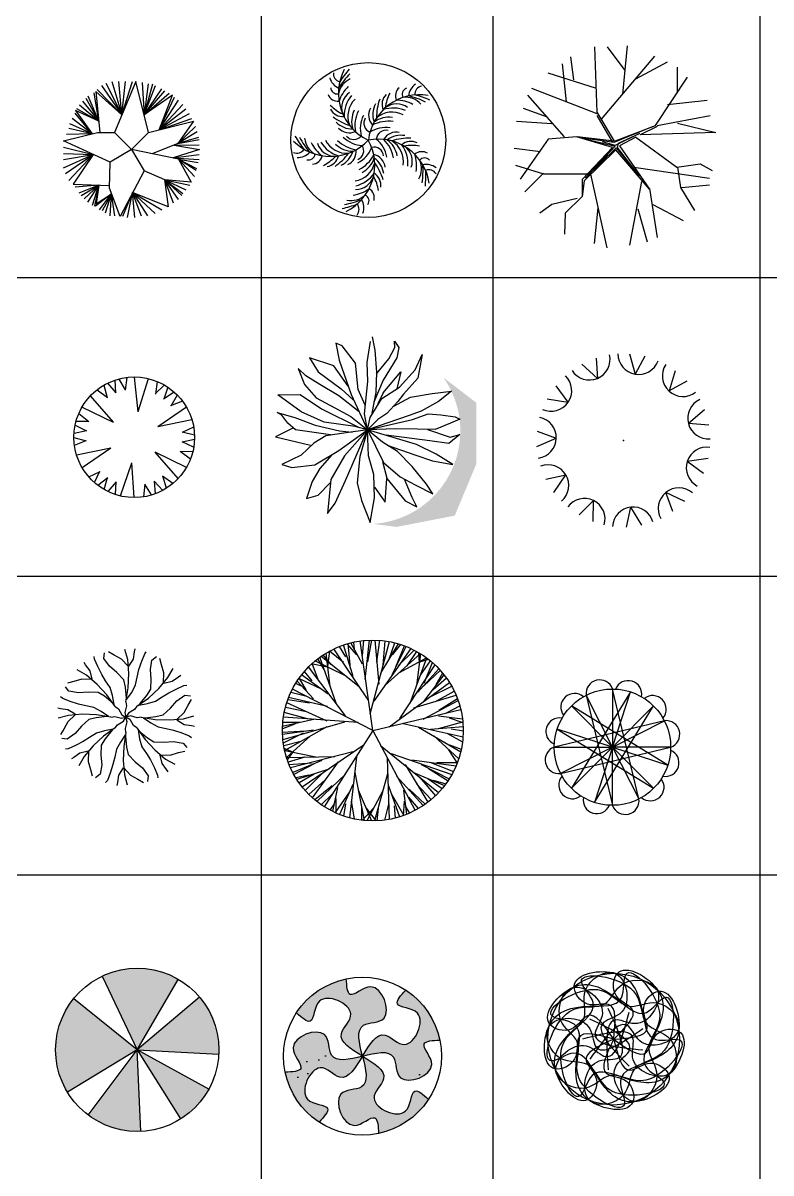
# Model space of a CAD drawing. Header units: inches. Extents: x 7658 to 73799, y 48 to 40262.
# Drawn here: x 57877 to 64834, y 20051 to 30749 of the extents above; entities that cross this region are included whole.
import ezdxf

# ---------------------------------------------------------------- set-up
doc = ezdxf.new("R2010")
doc.units = ezdxf.units.IN
doc.layers.add('www.cad-blocks.net', color=7, linetype='Continuous')
doc.styles.get("Standard").update_dxf_attribs({"font": 'arial.ttf'})

# ---------------------------------------------------------------- blocks, each defined once
blk = doc.blocks.new('A$C516926BB')
for p, q in [((48.704, 38.519), (48.704, 0)), ((50.859, 38.519), (50.859, 0)), ((53.342, 38.519), (53.342, 0)), ((0, 27.688), (62.412, 27.688)), ((0, 24.908), (62.412, 24.908)), ((0, 22.129), (62.412, 22.129))]:
    blk.add_line(p, q)
blk = doc.blocks.new('A$C70EC6560')
for p, q in [((0.313, 1.19), (0.543, 0.955)), ((0.354, 1.226), (0.543, 0.955)), ((0.393, 1.249), (0.543, 0.955)), ((0.448, 1.265), (0.543, 0.955)), ((0.672, 1.264), (0.474, 0.791)), ((0.543, 0.955), (0.516, 1.265)), ((0.543, 0.955), (0.642, 1.265)), ((0.543, 0.955), (0.577, 1.265)), ((0.791, 0.791), (0.672, 1.264)), ((0.732, 1.255), (0.749, 0.955)), ((0.788, 1.244), (0.749, 0.955)), ((0.829, 1.239), (0.749, 0.955)), ((0.749, 0.955), (0.856, 1.226)), ((0.749, 0.955), (0.914, 1.197)), ((0.177, 1.083), (0.327, 0.896)), ((0.208, 1.109), (0.327, 0.896)), ((0.327, 0.896), (0.23, 1.127)), ((0.327, 0.896), (0.284, 1.158)), ((0.302, 1.172), (0.337, 0.791)), ((0.543, 0.955), (0.302, 1.172)), ((0.749, 0.955), (0.943, 1.177)), ((0.749, 0.955), (0.984, 1.156)), ((1.014, 1.137), (0.749, 0.955)), ((0.89, 0.815), (1.014, 1.137)), ((0.89, 0.815), (1.033, 1.119)), ((0.89, 0.815), (1.069, 1.091)), ((0.266, 0.778), (0.107, 0.969)), ((0.113, 0.994), (0.266, 0.778)), ((0.327, 0.896), (0.113, 0.994)), ((0.121, 1.013), (0.327, 0.896)), ((0.148, 1.049), (0.327, 0.896)), ((1.11, 1.052), (0.89, 0.815)), ((1.139, 1.008), (0.89, 0.815)), ((1.168, 0.964), (0.89, 0.815)), ((0.266, 0.778), (0.058, 0.87)), ((0.266, 0.778), (0.082, 0.919)), ((0.791, 0.791), (1.208, 0.895)), ((0.89, 0.815), (1.193, 0.919)), ((1.208, 0.895), (1.064, 0.688)), ((0, 0.712), (0.316, 0.791)), ((0.266, 0.778), (0.027, 0.771)), ((0.266, 0.778), (0.048, 0.826)), ((0.316, 0.791), (0.474, 0.791)), ((0.474, 0.791), (0.632, 0.632)), ((0.632, 0.632), (0.791, 0.791)), ((1.229, 0.847), (1.064, 0.688)), ((1.244, 0.797), (1.064, 0.688)), ((0.435, 0.514), (0, 0.712)), ((0, 0.655), (0.275, 0.587)), ((1.064, 0.688), (0.826, 0.592)), ((1.029, 0.671), (1.265, 0.631)), ((1.261, 0.673), (1.035, 0.67)), ((1.256, 0.745), (1.064, 0.688)), ((1.064, 0.688), (1.261, 0.725)), ((0, 0.595), (0.275, 0.587)), ((0, 0.46), (0.275, 0.587)), ((0, 0.538), (0.275, 0.587)), ((0.019, 0.408), (0.275, 0.587)), ((0.051, 0.345), (0.275, 0.587)), ((0.275, 0.587), (0.09, 0.308)), ((0.632, 0.632), (0.435, 0.514)), ((0.632, 0.632), (0.751, 0.435)), ((1.069, 0.543), (0.633, 0.631)), ((1.265, 0.631), (1.02, 0.553)), ((1.02, 0.553), (1.263, 0.587)), ((1.02, 0.553), (1.263, 0.54)), ((1.217, 0.382), (1.069, 0.543)), ((1.234, 0.436), (1.069, 0.543)), ((1.069, 0.543), (1.236, 0.455)), ((1.069, 0.543), (1.253, 0.512)), ((1.069, 0.543), (1.186, 0.327)), ((0.427, 0.273), (0.435, 0.514)), ((0.751, 0.435), (0.527, 0.009)), ((0.943, 0.351), (0.751, 0.435)), ((0.939, 0.352), (0.974, 0.1)), ((0.943, 0.351), (1.139, 0.257)), ((0.943, 0.351), (1.176, 0.301)), ((1.186, 0.327), (0.943, 0.351)), ((1.069, 0.166), (0.943, 0.351)), ((1.023, 0.132), (0.943, 0.351)), ((1.101, 0.205), (0.943, 0.351)), ((0.943, 0.351), (1.11, 0.223)), ((0.09, 0.308), (0.427, 0.296)), ((0.33, 0.299), (0.109, 0.283)), ((0.33, 0.299), (0.143, 0.226)), ((0.165, 0.203), (0.33, 0.299)), ((0.192, 0.174), (0.33, 0.299)), ((0.225, 0.143), (0.33, 0.299)), ((0.269, 0.114), (0.33, 0.299)), ((0.33, 0.299), (0.288, 0.106)), ((0.447, 0.219), (0.298, 0.104)), ((0.33, 0.299), (0.305, 0.127)), ((0.305, 0.127), (0.447, 0.219)), ((0.335, 0.07), (0.447, 0.219)), ((0.447, 0.219), (0.361, 0.06)), ((0.39, 0.042), (0.447, 0.219)), ((0.527, 0.009), (0.427, 0.273)), ((0.434, 0.016), (0.447, 0.219)), ((0.478, 0.016), (0.447, 0.219)), ((0.643, 0.231), (0.548, 0.01)), ((0.596, 0), (0.643, 0.231)), ((0.643, 0.231), (0.781, 0.016)), ((0.725, 0.013), (0.643, 0.231)), ((0.643, 0.231), (0.853, 0.036)), ((0.662, 0), (0.643, 0.231)), ((0.643, 0.231), (0.916, 0.07)), ((0.974, 0.1), (0.643, 0.231))]:
    blk.add_line(p, q)
blk = doc.blocks.new('A$C70F4046E')
blk.add_circle((0.72, 0.72), 0.72)
for centre, radius, start, end in [((0.509, 1.344), 0.155, 196.8999, 245.3259), ((0.475, 1.339), 0.0803, 175.3143, 255.0125), ((0.922, 1.155), 0.48, 152.4777, 245.0637), ((0.633, 1.111), 0.195, 114.3764, 168.3924), ((1.048, 0.838), 0.705, 135.1423, 148.8322), ((1.301, 0.711), 1.01, 138.633, 146.9954), ((0.429, 1.208), 0.059, 182.142, 282.5525), ((0.754, 0.984), 0.321, 133.4748, 162.3949), ((1.072, 1.13), 0.1, 130.2286, 203.0987), ((1.094, 1.147), 0.059, 110.142, 210.5525), ((1.248, 1.113), 0.155, 124.8999, 173.3259), ((1.233, 1.144), 0.0803, 103.3143, 183.0125), ((0.439, 1.181), 0.1, 202.2286, 275.0987), ((0.644, 1.021), 0.172, 125.3899, 199.1039), ((0.788, 0.942), 0.294, 139.526, 180.6474), ((0.752, 0.941), 0.222, 134.4391, 202.5677), ((1.197, 0.662), 0.48, 80.4777, 173.0637), ((1.32, 0.924), 0.524, 160.4773, 179.8071), ((0.98, 1.053), 0.132, 136.3434, 202.3593), ((1.256, 0.978), 0.38, 152.2066, 173.4516), ((0.982, 0.769), 0.321, 61.4748, 90.3949), ((1.065, 0.923), 0.195, 42.3764, 96.3924), ((0.934, 0.444), 0.705, 63.1423, 76.8322), ((0.891, 0.165), 1.01, 66.633, 74.9954), ((0.639, 1.309), 0.38, 224.2066, 245.4516), ((0.484, 1.07), 0.132, 208.3434, 274.3593), ((0.798, 0.894), 0.233, 153.6988, 198.0565), ((0.909, 0.853), 0.314, 153.6428, 189.7256), ((0.858, 0.95), 0.135, 150.2753, 222.4013), ((0.985, 0.957), 0.223, 153.2156, 197.9835), ((0.94, 0.758), 0.222, 62.4391, 130.5677), ((0.952, 0.724), 0.294, 67.526, 108.6474), ((0.983, 0.884), 0.172, 53.3899, 127.1039), ((0.711, 1.353), 0.524, 232.4773, 251.8071), ((0.577, 1.045), 0.223, 225.2156, 269.9835), ((0.918, 0.827), 0.273, 153.4512, 194.8514), ((0.769, 0.877), 0.0902, 149.2562, 247.3052), ((0.905, 0.581), 0.314, 81.6428, 117.7256), ((0.91, 0.699), 0.233, 81.6988, 126.0565), ((0.907, 1.27), 1.01, 210.633, 218.9954), ((0.544, 0.922), 0.135, 222.2753, 294.4013), ((0.586, 0.815), 0.0902, 221.2562, 319.3052), ((0.883, 0.564), 0.273, 81.4512, 122.8514), ((0.884, 0.721), 0.0902, 77.2562, 175.3052), ((0.981, 0.659), 0.135, 78.2753, 150.4013), ((1.027, 0.541), 0.223, 81.2156, 125.9835), ((0.368, 1.047), 0.48, 224.4777, 317.0637), ((0.708, 1.068), 0.705, 207.1423, 220.8322), ((0.321, 0.758), 0.195, 186.3764, 240.3924), ((0.479, 0.834), 0.321, 205.4748, 234.3949), ((0.41, 0.741), 0.172, 197.3899, 271.1039), ((0.53, 0.853), 0.294, 211.526, 252.6474), ((0.52, 0.819), 0.222, 206.4391, 274.5677), ((0.578, 0.848), 0.233, 225.6988, 270.0565), ((0.652, 0.941), 0.314, 225.6428, 261.7256), ((0.679, 0.941), 0.273, 225.4512, 266.8514), ((0.3, 0.486), 0.48, 296.4777, 29.0637), ((0.497, 0.75), 0.273, 297.4512, 338.8514), ((0.587, 0.622), 0.0902, 293.2562, 31.3052), ((0.812, 0.248), 0.48, 8.4777, 101.0637), ((0.772, 0.564), 0.0902, 5.2562, 103.3052), ((0.622, 0.517), 0.273, 9.4512, 50.8514), ((0.645, 0.501), 0.314, 9.6428, 45.7256), ((0.759, 0.533), 0.233, 9.6988, 54.0565), ((1.1, 0.213), 0.524, 88.4773, 107.8071), ((0.824, 0.522), 0.222, 350.4391, 58.5677), ((1.117, 0.575), 0.132, 64.3434, 130.3593), ((0.795, 0.5), 0.294, 355.526, 36.6474), ((1.131, 0.29), 0.38, 80.2066, 101.4516), ((0.957, 0.521), 0.172, 341.3899, 55.1039), ((0.055, 0.678), 0.0803, 247.3143, 327.0125), ((0.061, 0.712), 0.155, 268.8999, 317.3259), ((0.165, 0.594), 0.059, 254.142, 354.5525), ((0.194, 0.595), 0.1, 274.2286, 347.0987), ((0.134, 0.825), 0.38, 296.2066, 317.4516), ((0.314, 0.603), 0.132, 280.3434, 346.3593), ((0.114, 0.907), 0.524, 304.4773, 323.8071), ((0.366, 0.684), 0.223, 297.2156, 341.9835), ((0.473, 0.615), 0.135, 294.2753, 6.4013), ((0.489, 0.723), 0.314, 297.6428, 333.7256), ((0.554, 0.625), 0.233, 297.6988, 342.0565), ((0.743, 0.452), 0.135, 6.2753, 78.4013), ((0.644, 0.372), 0.223, 9.2156, 53.9835), ((1.218, 0.512), 0.1, 58.2286, 131.0987), ((0.848, 0.486), 0.321, 349.4748, 18.3949), ((1.242, 0.495), 0.059, 38.142, 138.5525), ((0.564, 0.56), 0.222, 278.4391, 346.5677), ((0.355, 0.202), 0.524, 16.4773, 35.8071), ((1.02, 0.454), 0.195, 330.3764, 24.3924), ((0.524, 0.431), 0.705, 351.1423, 4.8322), ((1.257, 0.338), 0.155, 52.8999, 101.3259), ((0.245, 0.385), 1.01, 354.633, 2.9954), ((1.282, 0.363), 0.0803, 31.3143, 111.0125), ((0.604, 0.432), 0.172, 269.3899, 343.1039), ((0.534, 0.58), 0.294, 283.526, 324.6474), ((0.438, 0.195), 0.38, 8.2066, 29.4516), ((0.705, 0.298), 0.132, 352.3434, 58.3593), ((0.537, 0.526), 0.321, 277.4748, 306.3949), ((0.676, 0.181), 0.1, 346.2286, 59.0987), ((0.255, 1.068), 1.01, 282.633, 290.9954), ((0.385, 0.817), 0.705, 279.1423, 292.8322), ((0.56, 0.352), 0.195, 258.3764, 312.3924), ((0.554, 0.075), 0.0803, 319.3143, 39.0125), ((0.523, 0.091), 0.155, 340.8999, 29.3259), ((0.668, 0.154), 0.059, 326.142, 66.5525)]:
    blk.add_arc(centre, radius, start, end)
blk = doc.blocks.new('A$C01874ECB')
at = {"color": 0, "linetype": 'ByBlock'}
for p, q in [((0.769, 1.262), (0.749, 1.87)), ((1.03, 1.65), (0.868, 1.87)), ((1.009, 1.428), (1.052, 1.877)), ((0.486, 1.357), (0.447, 1.712)), ((0.552, 1.562), (0.526, 1.775)), ((0.81, 1.196), (1.308, 1.783)), ((1.131, 1.57), (1.426, 1.728)), ((0.763, 1.483), (0.316, 1.625)), ((1.519, 1.452), (1.519, 1.68)), ((1.313, 1.136), (1.611, 1.586)), ((0.467, 1.033), (0.125, 1.42)), ((0.769, 1.246), (0.164, 1.483)), ((0.309, 1.215), (0.085, 1.294)), ((1.426, 1.333), (1.795, 1.373)), ((0.931, 0.993), (0.769, 1.262)), ((0.914, 0.984), (0.769, 1.229)), ((1.328, 1.136), (1.821, 1.231)), ((0.348, 1.152), (0.02, 1.175)), ((1.282, 1.124), (0.925, 0.978)), ((0.931, 0.993), (1.313, 1.136)), ((1.328, 1.128), (1.169, 1.051)), ((1.873, 1.073), (1.169, 1.051)), ((1.519, 1.16), (1.873, 1.073)), ((0.316, 1.01), (0.053, 0.639)), ((0.578, 1.033), (0.316, 1.01)), ((0.912, 0.932), (0.578, 1.033)), ((0.931, 0.993), (0.585, 1.033)), ((0.925, 0.978), (0.619, 1.023)), ((0.619, 1.023), (0.937, 0.945)), ((0.937, 0.951), (0.82, 0.984)), ((1.165, 1.062), (0.937, 0.951)), ((0.959, 0.934), (0.97, 0.973)), ((0.97, 0.973), (1.165, 1.062)), ((1.131, 1.029), (0.979, 0.947)), ((1.131, 1.029), (1.512, 0.749)), ((0.243, 0.891), (0, 0.923)), ((0.912, 0.932), (0.631, 0.634)), ((0.945, 0.91), (0.651, 0.623)), ((0.937, 0.945), (0.663, 0.65)), ((0.663, 0.65), (0.948, 0.928)), ((1.256, 0.544), (0.945, 0.91)), ((0.948, 0.928), (1.165, 0.666)), ((1.165, 0.666), (0.959, 0.934)), ((0.979, 0.947), (1.256, 0.544)), ((0.276, 0.686), (0.013, 0.765)), ((1.111, 0.749), (1.814, 0.647)), ((1.512, 0.749), (1.729, 0.781)), ((1.519, 0.749), (1.545, 0.56)), ((1.729, 0.781), (1.841, 0.718)), ((0.27, 0.694), (0.099, 0.521)), ((0.677, 0.686), (0.276, 0.686)), ((0.71, 0.686), (0.861, 0)), ((0.631, 0.634), (0.631, 0.478)), ((0.651, 0.623), (0.631, 0.478)), ((1.183, 0.615), (1.072, 0.024)), ((1.256, 0.552), (1.328, 0.095)), ((1.545, 0.56), (1.676, 0.347)), ((1.558, 0.56), (1.814, 0.584)), ((0.585, 0.458), (0.348, 0.402)), ((0.631, 0.478), (0.474, 0.321)), ((0.348, 0.402), (0.237, 0.323)), ((0.474, 0.321), (0.467, 0.126)), ((0.776, 0.371), (0.743, 0.039)), ((1.15, 0.363), (1.236, 0.055)), ((1.288, 0.402), (1.571, 0.252))]:
    blk.add_line(p, q, dxfattribs=at)
blk = doc.blocks.new('A$C6EF55041')
for p, q in [((0.381, 1.092), (0.388, 0.974)), ((0.419, 1.103), (0.478, 1.001)), ((0.492, 1.117), (0.475, 1)), ((0.561, 1.121), (0.593, 0.798)), ((0.689, 1.106), (0.593, 0.798)), ((0.773, 1.079), (0.759, 0.962)), ((0.217, 1.003), (0.311, 0.932)), ((0.278, 1.045), (0.308, 0.931)), ((0.313, 1.063), (0.391, 0.975)), ((0.84, 1.047), (0.756, 0.964)), ((0.932, 0.981), (0.833, 0.916)), ((0.873, 1.026), (0.836, 0.914)), ((0.152, 0.945), (0.366, 0.7)), ((1.009, 0.897), (0.899, 0.854)), ((0.961, 0.953), (0.901, 0.851)), ((0.045, 0.781), (0.138, 0.708)), ((0.075, 0.841), (0.366, 0.7)), ((1.046, 0.84), (0.779, 0.659)), ((0.011, 0.673), (0.117, 0.62)), ((0.021, 0.712), (0.139, 0.711)), ((1.097, 0.722), (0.779, 0.659)), ((1.113, 0.654), (1.006, 0.605)), ((0, 0.56), (0.114, 0.529)), ((0.001, 0.6), (0.117, 0.623)), ((1.121, 0.581), (1.006, 0.608)), ((1.121, 0.541), (1.006, 0.514)), ((0.005, 0.487), (0.114, 0.532)), ((0.024, 0.399), (0.342, 0.462)), ((0.075, 0.281), (0.342, 0.462)), ((1.105, 0.429), (0.988, 0.425)), ((1.083, 0.358), (0.988, 0.428)), ((1.113, 0.468), (1.006, 0.517)), ((0.432, 0.015), (0.537, 0.322)), ((0.56, 0), (0.537, 0.322)), ((1.046, 0.28), (0.755, 0.421)), ((0.969, 0.176), (0.755, 0.421)), ((0.138, 0.192), (0.244, 0.244)), ((0.19, 0.14), (0.242, 0.246)), ((0.221, 0.115), (0.314, 0.187)), ((0.282, 0.074), (0.312, 0.188)), ((0.317, 0.056), (0.395, 0.145)), ((0.386, 0.028), (0.392, 0.146)), ((0.649, 0.007), (0.662, 0.124)), ((0.721, 0.024), (0.659, 0.124)), ((0.826, 0.067), (0.745, 0.152)), ((0.759, 0.036), (0.748, 0.154)), ((0.92, 0.13), (0.823, 0.198)), ((0.86, 0.087), (0.826, 0.2))]:
    blk.add_line(p, q)
blk.add_circle((0.561, 0.561), 0.561)
blk = doc.blocks.new('A$C74DA128B')
h = blk.add_hatch(color=7)
h.dxf.hatch_style = 1
h.paths.add_polyline_path([(0.912, 0.028), (1.126, 0), (1.668, 0.105), (1.87, 0.589), (1.87, 1.154), (1.563, 1.389, -0.041974), (1.636, 1.264), (1.637, 1.264), (1.636, 1.263, -0.07887), (1.713, 1.003), (1.716, 1.001), (1.713, 1, -0.031531), (1.72, 0.892, -0.394998)])
for p, q in [((0.853, 1.529), (0.883, 1.724)), ((0.899, 1.767), (0.926, 1.643)), ((1.111, 1.668), (1.108, 1.728)), ((1.108, 1.728), (1.147, 1.668)), ((0.622, 1.685), (0.562, 1.71)), ((0.562, 1.71), (0.592, 1.551)), ((0.744, 1.522), (0.622, 1.685)), ((0.926, 1.643), (0.939, 1.441)), ((1.055, 1.565), (1.111, 1.668)), ((1.147, 1.668), (1.128, 1.572)), ((0.542, 1.498), (0.317, 1.572)), ((0.317, 1.572), (0.397, 1.444)), ((0.592, 1.551), (0.704, 1.232)), ((0.77, 1.278), (0.744, 1.522)), ((0.86, 1.352), (0.853, 1.529)), ((0.939, 1.423), (1.055, 1.565)), ((1.128, 1.572), (1.002, 1.366)), ((1.3, 1.462), (1.366, 1.604)), ((1.366, 1.604), (1.326, 1.384)), ((0.212, 1.473), (0.271, 1.324)), ((0.284, 1.405), (0.212, 1.473)), ((0.413, 1.324), (0.284, 1.405)), ((0.397, 1.444), (0.612, 1.285)), ((0.677, 1.309), (0.542, 1.498)), ((0.939, 1.441), (0.933, 1.249)), ((1.003, 1.248), (1.167, 1.444)), ((1.167, 1.444), (1.128, 1.285)), ((1.154, 1.299), (1.3, 1.462)), ((0.271, 1.324), (0.38, 1.2)), ((0.589, 1.218), (0.413, 1.324)), ((0.612, 1.285), (0.724, 1.182)), ((0.827, 1.051), (0.86, 1.352)), ((1.002, 1.366), (0.915, 1.159)), ((0.991, 1.194), (1.154, 1.299)), ((1.326, 1.384), (1.19, 1.235)), ((0.023, 1.228), (0.231, 1.232)), ((0.238, 1.072), (0.023, 1.228)), ((0.231, 1.232), (0.43, 1.097)), ((0.38, 1.2), (0.552, 1.108)), ((0.778, 1.072), (0.589, 1.218)), ((0.704, 1.232), (0.856, 0.904)), ((0.836, 1.133), (0.77, 1.278)), ((0.88, 1.019), (0.991, 1.194)), ((0.933, 1.249), (0.896, 1.059)), ((1.003, 1.248), (0.953, 1.144)), ((1.095, 1.121), (1.257, 1.207)), ((1.19, 1.235), (1.137, 1.168)), ((1.257, 1.207), (1.458, 1.242)), ((1.458, 1.242), (1.637, 1.264)), ((1.637, 1.264), (1.518, 1.168)), ((0.453, 0.973), (0.238, 1.072)), ((0.43, 1.097), (0.778, 0.924)), ((0.552, 1.108), (0.701, 1.026)), ((1.137, 1.168), (1.035, 1.055)), ((1.356, 1.076), (1.243, 1.037)), ((1.518, 1.168), (1.356, 1.076)), ((0.06, 1.04), (0.017, 1.065)), ((0.017, 1.065), (0.179, 1.019)), ((0.116, 0.966), (0.06, 1.04)), ((0.188, 0.902), (0.116, 0.966)), ((0.179, 1.019), (0.37, 0.945)), ((0.741, 0.934), (0.453, 0.973)), ((0.701, 1.026), (0.856, 0.904)), ((0.856, 0.904), (0.827, 1.051)), ((0.856, 0.904), (0.88, 1.019)), ((1.144, 1.001), (0.856, 0.904)), ((0.952, 0.998), (0.856, 0.904)), ((0.856, 0.904), (1.276, 0.998)), ((1.035, 1.055), (0.952, 0.998)), ((1.243, 1.037), (1.144, 1.001)), ((1.276, 0.998), (1.422, 1.051)), ((1.422, 1.051), (1.538, 1.044)), ((1.627, 0.966), (1.485, 0.906)), ((1.538, 1.044), (1.673, 1.023)), ((1.716, 1.001), (1.627, 0.966)), ((1.673, 1.023), (1.716, 1.001)), ((0.167, 0.921), (0, 0.839)), ((0.513, 0.856), (0.188, 0.902)), ((0.37, 0.945), (0.595, 0.895)), ((0.658, 0.874), (0.47, 0.846)), ((0.589, 0.711), (0.856, 0.904)), ((0.595, 0.895), (0.715, 0.882)), ((0.856, 0.904), (0.642, 0.661)), ((0.651, 0.431), (0.856, 0.904)), ((0.856, 0.904), (0.658, 0.874)), ((0.856, 0.904), (0.741, 0.934)), ((0.856, 0.904), (0.784, 0.654)), ((1.118, 0.913), (0.856, 0.904)), ((0.856, 0.904), (1.005, 0.598)), ((0.995, 0.789), (0.856, 0.904)), ((1.313, 0.768), (0.856, 0.904)), ((0.866, 0.661), (0.856, 0.904)), ((1.323, 0.909), (1.118, 0.913)), ((1.485, 0.906), (1.323, 0.909)), ((1.415, 0.907), (1.624, 0.835)), ((1.716, 0.86), (1.614, 0.775)), ((1.624, 0.835), (1.716, 0.86)), ((0, 0.839), (0.327, 0.761)), ((0.357, 0.778), (0.238, 0.668)), ((0.47, 0.846), (0.357, 0.778)), ((1.134, 0.7), (0.995, 0.789)), ((1.435, 0.8), (1.03, 0.852)), ((1.04, 0.761), (1.296, 0.672)), ((1.495, 0.676), (1.313, 0.768)), ((1.614, 0.775), (1.435, 0.8)), ((0.238, 0.668), (0.06, 0.58)), ((0.367, 0.576), (0.589, 0.711)), ((0.524, 0.672), (0.413, 0.544)), ((0.642, 0.661), (0.516, 0.442)), ((0.784, 0.654), (0.761, 0.41)), ((0.916, 0.488), (0.866, 0.661)), ((1.273, 0.562), (1.134, 0.7)), ((1.296, 0.672), (1.462, 0.615)), ((1.65, 0.58), (1.495, 0.676)), ((0.06, 0.58), (0.152, 0.552)), ((0.152, 0.552), (0.367, 0.576)), ((0.413, 0.544), (0.341, 0.424)), ((1.038, 0.449), (0.999, 0.605)), ((1.005, 0.598), (1.161, 0.466)), ((1.405, 0.399), (1.273, 0.562)), ((1.462, 0.615), (1.65, 0.58)), ((0.516, 0.442), (0.483, 0.126)), ((0.556, 0.222), (0.651, 0.431)), ((0.923, 0.272), (0.916, 0.488)), ((1.022, 0.229), (1.035, 0.449)), ((1.035, 0.449), (1.207, 0.243)), ((1.161, 0.466), (1.3, 0.392)), ((1.273, 0.275), (1.2, 0.445)), ((0.341, 0.424), (0.288, 0.265)), ((0.397, 0.296), (0.509, 0.41)), ((0.761, 0.41), (0.8, 0.247)), ((0.923, 0.371), (1.022, 0.229)), ((1.3, 0.392), (1.465, 0.307)), ((1.465, 0.307), (1.405, 0.399)), ((0.288, 0.265), (0.397, 0.296)), ((0.483, 0.126), (0.556, 0.222)), ((0.8, 0.247), (0.88, 0.041)), ((0.88, 0.041), (0.923, 0.272)), ((1.207, 0.243), (1.316, 0.187)), ((1.316, 0.187), (1.273, 0.275))]:
    blk.add_line(p, q)
at = {"width": 0.8, "flags": 9}
for tag, p in [('XSIZE', (0.852, 0.899)), ('YSIZE', (0.855, 0.899))]:
    blk.add_attdef(tag, p, '', height=0.00034, dxfattribs=at)
blk = doc.blocks.new('A$C7483097A')
for p, q in [((0.342, 1.174), (0.338, 1.2)), ((0.43, 1.181), (0.436, 1.234)), ((0.483, 1.108), (0.43, 1.181)), ((0.525, 1.213), (0.473, 1.244)), ((0.593, 1.176), (0.525, 1.213)), ((0.651, 1.171), (0.625, 1.266)), ((0.704, 1.176), (0.714, 1.244)), ((0.714, 1.244), (0.719, 1.271)), ((0.782, 1.155), (0.809, 1.223)), ((0.809, 1.223), (0.824, 1.244)), ((0.877, 1.166), (0.918, 1.2)), ((0.966, 1.122), (0.951, 1.181)), ((0.268, 1.025), (0.182, 1.074)), ((0.26, 1.122), (0.246, 1.144)), ((0.301, 1.066), (0.26, 1.122)), ((0.372, 1.107), (0.342, 1.174)), ((0.409, 1.033), (0.372, 1.107)), ((0.551, 1.05), (0.483, 1.108)), ((0.656, 1.108), (0.593, 1.176)), ((0.662, 1.04), (0.651, 1.171)), ((0.662, 1.108), (0.704, 1.176)), ((0.74, 1.008), (0.756, 1.077)), ((0.756, 1.077), (0.782, 1.155)), ((0.862, 1.077), (0.877, 1.166)), ((0.869, 0.988), (0.862, 1.077)), ((0.988, 1.047), (0.966, 1.122)), ((1.025, 1.003), (1.074, 1.088)), ((0.149, 0.966), (0.09, 0.951)), ((0.223, 0.988), (0.149, 0.966)), ((0.316, 0.984), (0.223, 0.988)), ((0.368, 0.94), (0.268, 1.025)), ((0.32, 0.988), (0.301, 1.066)), ((0.446, 0.973), (0.409, 1.033)), ((0.487, 0.91), (0.446, 0.973)), ((0.614, 0.982), (0.551, 1.05)), ((0.63, 0.914), (0.614, 0.982)), ((0.656, 0.908), (0.662, 1.04)), ((0.725, 0.935), (0.74, 1.008)), ((0.866, 0.895), (0.869, 0.988)), ((0.94, 0.903), (1.025, 1.003)), ((0.984, 0.955), (0.988, 1.047)), ((0.988, 0.951), (1.066, 0.969)), ((1.066, 0.969), (1.122, 1.01)), ((1.122, 1.01), (1.144, 1.025)), ((0.104, 0.877), (0.071, 0.918)), ((0.193, 0.862), (0.104, 0.877)), ((0.283, 0.869), (0.193, 0.862)), ((0.375, 0.866), (0.283, 0.869)), ((0.457, 0.843), (0.368, 0.94)), ((0.435, 0.829), (0.375, 0.866)), ((0.509, 0.836), (0.487, 0.91)), ((0.64, 0.813), (0.63, 0.914)), ((0.635, 0.777), (0.656, 0.908)), ((0.641, 0.798), (0.688, 0.866)), ((0.688, 0.866), (0.725, 0.935)), ((0.829, 0.836), (0.866, 0.895)), ((0.843, 0.813), (0.94, 0.903)), ((0.973, 0.825), (1.033, 0.862)), ((1.033, 0.862), (1.107, 0.899)), ((1.107, 0.899), (1.174, 0.929)), ((1.174, 0.929), (1.2, 0.932)), ((0.047, 0.809), (0.026, 0.824)), ((0.115, 0.782), (0.047, 0.809)), ((0.194, 0.756), (0.115, 0.782)), ((0.262, 0.74), (0.194, 0.756)), ((0.513, 0.765), (0.435, 0.829)), ((0.535, 0.735), (0.457, 0.843)), ((0.524, 0.754), (0.509, 0.836)), ((0.635, 0.777), (0.641, 0.74)), ((0.735, 0.736), (0.843, 0.813)), ((0.754, 0.747), (0.836, 0.762)), ((0.765, 0.758), (0.829, 0.836)), ((0.836, 0.762), (0.91, 0.784)), ((0.91, 0.784), (0.973, 0.825)), ((1.05, 0.719), (1.108, 0.788)), ((1.108, 0.788), (1.181, 0.84)), ((1.181, 0.84), (1.234, 0.835)), ((1.213, 0.746), (1.244, 0.798)), ((0.026, 0.714), (0, 0.719)), ((0.1, 0.651), (0.005, 0.625)), ((0.095, 0.704), (0.026, 0.714)), ((0.163, 0.662), (0.095, 0.704)), ((0.163, 0.656), (0.095, 0.593)), ((0.231, 0.662), (0.1, 0.651)), ((0.362, 0.656), (0.231, 0.662)), ((0.336, 0.725), (0.262, 0.74)), ((0.404, 0.688), (0.336, 0.725)), ((0.494, 0.635), (0.362, 0.656)), ((0.473, 0.641), (0.404, 0.688)), ((0.535, 0.735), (0.565, 0.713)), ((0.565, 0.713), (0.598, 0.658)), ((0.598, 0.658), (0.635, 0.635)), ((0.641, 0.74), (0.625, 0.677)), ((0.625, 0.677), (0.635, 0.635)), ((0.658, 0.672), (0.635, 0.635)), ((0.677, 0.646), (0.635, 0.635)), ((0.713, 0.706), (0.658, 0.673)), ((0.74, 0.63), (0.677, 0.646)), ((0.735, 0.736), (0.713, 0.706)), ((0.914, 0.64), (0.982, 0.656)), ((0.982, 0.656), (1.05, 0.719)), ((1.108, 0.614), (1.176, 0.677)), ((1.171, 0.62), (1.266, 0.646)), ((1.176, 0.677), (1.213, 0.746)), ((0.095, 0.593), (0.058, 0.525)), ((0.221, 0.551), (0.163, 0.483)), ((0.289, 0.614), (0.221, 0.551)), ((0.357, 0.63), (0.289, 0.614)), ((0.457, 0.64), (0.357, 0.63)), ((0.535, 0.535), (0.427, 0.457)), ((0.494, 0.635), (0.53, 0.641)), ((0.53, 0.641), (0.593, 0.625)), ((0.535, 0.535), (0.557, 0.565)), ((0.557, 0.565), (0.613, 0.598)), ((0.593, 0.625), (0.635, 0.635)), ((0.613, 0.598), (0.635, 0.635)), ((0.63, 0.53), (0.646, 0.593)), ((0.646, 0.593), (0.635, 0.635)), ((0.672, 0.613), (0.635, 0.635)), ((0.706, 0.557), (0.673, 0.613)), ((0.736, 0.535), (0.706, 0.557)), ((0.736, 0.535), (0.813, 0.427)), ((0.777, 0.635), (0.74, 0.63)), ((0.777, 0.635), (0.908, 0.614)), ((0.798, 0.63), (0.866, 0.583)), ((0.813, 0.63), (0.914, 0.64)), ((0.866, 0.583), (0.935, 0.546)), ((0.908, 0.614), (1.04, 0.609)), ((0.935, 0.546), (1.008, 0.53)), ((1.04, 0.609), (1.171, 0.62)), ((1.108, 0.609), (1.176, 0.567)), ((1.176, 0.567), (1.244, 0.557)), ((1.244, 0.557), (1.271, 0.551)), ((0.058, 0.525), (0.026, 0.473)), ((0.089, 0.43), (0.037, 0.436)), ((0.163, 0.483), (0.089, 0.43)), ((0.297, 0.446), (0.238, 0.409)), ((0.36, 0.487), (0.297, 0.446)), ((0.427, 0.457), (0.331, 0.368)), ((0.435, 0.509), (0.36, 0.487)), ((0.442, 0.435), (0.405, 0.375)), ((0.517, 0.524), (0.435, 0.509)), ((0.506, 0.513), (0.442, 0.435)), ((0.63, 0.473), (0.583, 0.404)), ((0.635, 0.494), (0.614, 0.362)), ((0.635, 0.494), (0.63, 0.53)), ((0.63, 0.457), (0.64, 0.357)), ((0.747, 0.517), (0.762, 0.435)), ((0.758, 0.506), (0.836, 0.442)), ((0.762, 0.435), (0.784, 0.36)), ((0.836, 0.442), (0.895, 0.405)), ((1.008, 0.53), (1.077, 0.514)), ((1.077, 0.514), (1.155, 0.488)), ((1.155, 0.488), (1.223, 0.462)), ((1.223, 0.462), (1.244, 0.446)), ((0.097, 0.342), (0.071, 0.338)), ((0.164, 0.372), (0.097, 0.342)), ((0.238, 0.409), (0.164, 0.372)), ((0.331, 0.368), (0.245, 0.268)), ((0.405, 0.375), (0.401, 0.283)), ((0.546, 0.336), (0.53, 0.262)), ((0.583, 0.404), (0.546, 0.336)), ((0.614, 0.362), (0.609, 0.231)), ((0.64, 0.357), (0.656, 0.289)), ((0.784, 0.36), (0.825, 0.297)), ((0.813, 0.427), (0.903, 0.331)), ((0.895, 0.405), (0.988, 0.401)), ((0.903, 0.331), (1.003, 0.245)), ((0.988, 0.401), (1.077, 0.409)), ((1.077, 0.409), (1.166, 0.394)), ((1.166, 0.394), (1.2, 0.353)), ((0.149, 0.26), (0.127, 0.246)), ((0.205, 0.301), (0.149, 0.26)), ((0.245, 0.268), (0.197, 0.182)), ((0.282, 0.32), (0.205, 0.301)), ((0.286, 0.316), (0.283, 0.223)), ((0.283, 0.223), (0.305, 0.149)), ((0.401, 0.283), (0.409, 0.193)), ((0.53, 0.262), (0.514, 0.194)), ((0.609, 0.231), (0.62, 0.1)), ((0.656, 0.289), (0.719, 0.221)), ((0.719, 0.221), (0.788, 0.163)), ((0.825, 0.297), (0.862, 0.238)), ((0.862, 0.238), (0.899, 0.164)), ((0.951, 0.282), (0.969, 0.205)), ((0.955, 0.286), (1.047, 0.283)), ((1.003, 0.245), (1.088, 0.197)), ((1.047, 0.283), (1.122, 0.305)), ((1.122, 0.305), (1.181, 0.32)), ((0.305, 0.149), (0.32, 0.09)), ((0.409, 0.193), (0.394, 0.104)), ((0.488, 0.115), (0.462, 0.047)), ((0.514, 0.194), (0.488, 0.115)), ((0.609, 0.163), (0.567, 0.095)), ((0.614, 0.163), (0.677, 0.095)), ((0.788, 0.163), (0.84, 0.089)), ((0.899, 0.164), (0.929, 0.097)), ((0.969, 0.205), (1.01, 0.149)), ((1.01, 0.149), (1.025, 0.127)), ((0.394, 0.104), (0.353, 0.071)), ((0.462, 0.047), (0.446, 0.026)), ((0.557, 0.026), (0.551, 0)), ((0.567, 0.095), (0.557, 0.026)), ((0.62, 0.1), (0.646, 0.005)), ((0.677, 0.095), (0.746, 0.058)), ((0.746, 0.058), (0.798, 0.026)), ((0.84, 0.089), (0.835, 0.037)), ((0.929, 0.097), (0.932, 0.071))]:
    blk.add_line(p, q)
blk = doc.blocks.new('A$C471C2EE2')
for p, q in [((0.589, 1.525), (0.53, 1.623)), ((0.657, 1.344), (0.569, 1.637)), ((0.691, 1.545), (0.603, 1.648)), ((0.634, 1.417), (0.611, 1.65)), ((0.745, 1.459), (0.637, 1.657)), ((0.67, 1.594), (0.664, 1.664)), ((0.841, 0.841), (0.724, 1.674)), ((0.744, 1.538), (0.757, 1.678)), ((0.77, 1.314), (0.809, 1.682)), ((0.793, 1.48), (0.832, 1.682)), ((0.816, 0.996), (0.997, 1.668)), ((0.899, 1.272), (0.863, 1.682)), ((0.879, 1.481), (0.905, 1.68)), ((0.918, 1.381), (1.081, 1.648)), ((0.938, 1.451), (0.955, 1.675)), ((0.992, 1.505), (1.046, 1.657)), ((1.02, 1.363), (1.152, 1.623)), ((1.024, 1.545), (1.101, 1.642)), ((1.054, 1.432), (1.134, 1.63)), ((0.387, 1.408), (0.33, 1.509)), ((0.5, 1.094), (0.348, 1.523)), ((0.714, 1.247), (0.359, 1.531)), ((0.455, 1.456), (0.378, 1.544)), ((0.445, 1.249), (0.406, 1.561)), ((0.424, 1.435), (0.442, 1.582)), ((0.567, 1.473), (0.438, 1.58)), ((0.798, 1.126), (0.478, 1.6)), ((0.854, 1.114), (1.197, 1.604)), ((0.951, 1.257), (1.285, 1.556)), ((1.077, 1.444), (1.226, 1.589)), ((1.082, 1.376), (1.341, 1.518)), ((1.159, 1.442), (1.249, 1.577)), ((1.188, 1.096), (1.344, 1.516)), ((1.251, 1.261), (1.288, 1.554)), ((1.276, 1.471), (1.269, 1.566)), ((1.269, 1.476), (1.359, 1.504)), ((0.278, 1.303), (0.205, 1.391)), ((0.587, 0.976), (0.243, 1.433)), ((0.417, 1.43), (0.272, 1.461)), ((0.335, 1.307), (0.276, 1.464)), ((0.586, 1.35), (0.303, 1.488)), ((1.091, 0.953), (1.421, 1.451)), ((1.261, 1.199), (1.455, 1.416)), ((1.284, 1.356), (1.377, 1.49)), ((1.313, 1.255), (1.469, 1.402)), ((1.317, 1.281), (1.397, 1.473)), ((0.289, 1.135), (0.137, 1.301)), ((0.365, 1.225), (0.152, 1.324)), ((0.225, 1.214), (0.157, 1.331)), ((0.426, 1.18), (0.178, 1.359)), ((0.994, 0.874), (1.554, 1.289)), ((1.316, 1.11), (1.504, 1.36)), ((1.403, 1.224), (1.526, 1.33)), ((1.43, 1.268), (1.491, 1.376)), ((0.215, 1.161), (0.078, 1.196)), ((0.841, 0.841), (0.093, 1.225)), ((0.187, 1.25), (0.122, 1.278)), ((1.374, 1.154), (1.575, 1.252)), ((1.423, 1.11), (1.599, 1.207)), ((0.416, 0.928), (0.04, 1.097)), ((0.253, 1.096), (0.049, 1.126)), ((0.418, 1.064), (0.058, 1.147)), ((1.221, 1.052), (1.616, 1.169)), ((1.308, 0.947), (1.635, 1.119)), ((1.454, 1.03), (1.628, 1.14)), ((0.704, 0.916), (0.009, 0.965)), ((0.233, 0.95), (0.016, 1.007)), ((0.224, 1.015), (0.028, 1.056)), ((0.841, 0.841), (1.659, 1.037)), ((1.451, 0.978), (1.675, 0.95)), ((1.525, 1.006), (1.651, 1.069)), ((0.117, 0.9), (0, 0.858)), ((0.306, 0.946), (0.001, 0.879)), ((0.165, 0.916), (0.003, 0.915)), ((0.579, 0.919), (0.004, 0.755)), ((0.412, 0.874), (0.021, 0.656)), ((1.122, 0.905), (1.68, 0.781)), ((1.265, 0.871), (1.659, 0.644)), ((1.377, 0.854), (1.682, 0.879)), ((1.453, 0.86), (1.679, 0.923)), ((1.552, 0.959), (1.679, 0.915)), ((1.569, 0.857), (1.683, 0.837)), ((0.214, 0.834), (0, 0.824)), ((0.29, 0.843), (0.001, 0.804)), ((0.194, 0.817), (0.008, 0.723)), ((0.257, 0.789), (0.038, 0.59)), ((0.841, 0.841), (0.388, 0.132)), ((0.841, 0.841), (1.236, 0.098)), ((1.408, 0.79), (1.64, 0.577)), ((1.529, 0.817), (1.676, 0.736)), ((0.17, 0.738), (0.012, 0.697)), ((0.104, 0.637), (0.017, 0.675)), ((0.311, 0.592), (0.021, 0.653)), ((0.101, 0.645), (0.045, 0.569)), ((0.654, 0.642), (0.075, 0.494)), ((0.76, 0.708), (0.185, 0.315)), ((0.912, 0.702), (1.453, 0.264)), ((1.545, 0.662), (1.626, 0.538)), ((1.555, 0.707), (1.664, 0.667)), ((0.487, 0.597), (0.039, 0.587)), ((0.21, 0.592), (0.053, 0.548)), ((0.27, 0.536), (0.062, 0.523)), ((0.366, 0.562), (0.097, 0.449)), ((0.518, 0.551), (0.278, 0.216)), ((0.689, 0.597), (0.623, 0.029)), ((0.973, 0.585), (0.993, 0.014)), ((1.012, 0.628), (1.577, 0.433)), ((1.204, 0.567), (1.616, 0.513)), ((1.371, 0.547), (1.592, 0.461)), ((1.436, 0.542), (1.628, 0.542)), ((0.295, 0.531), (0.106, 0.432)), ((0.432, 0.481), (0.134, 0.385)), ((0.295, 0.436), (0.155, 0.355)), ((0.371, 0.441), (0.213, 0.282)), ((0.588, 0.436), (0.319, 0.182)), ((0.674, 0.451), (0.759, 0.004)), ((0.977, 0.438), (0.856, 0)), ((1.141, 0.526), (1.352, 0.173)), ((1.22, 0.449), (1.509, 0.33)), ((1.292, 0.524), (1.552, 0.391)), ((1.36, 0.488), (1.541, 0.374)), ((0.245, 0.425), (0.124, 0.402)), ((0.396, 0.38), (0.247, 0.246)), ((0.462, 0.325), (0.301, 0.196)), ((0.654, 0.34), (0.53, 0.06)), ((0.988, 0.326), (1.088, 0.037)), ((1.061, 0.416), (1.309, 0.142)), ((1.248, 0.346), (1.385, 0.2)), ((1.278, 0.404), (1.423, 0.233)), ((1.353, 0.393), (1.486, 0.301)), ((1.402, 0.379), (1.521, 0.346)), ((0.462, 0.249), (0.361, 0.151)), ((0.512, 0.31), (0.465, 0.089)), ((0.624, 0.269), (0.49, 0.077)), ((0.704, 0.289), (0.829, 0)), ((0.933, 0.28), (0.786, 0.002)), ((1.012, 0.254), (1.13, 0.051)), ((1.126, 0.285), (1.155, 0.061)), ((1.172, 0.22), (1.264, 0.114)), ((1.178, 0.296), (1.328, 0.155)), ((0.482, 0.158), (0.441, 0.101)), ((0.497, 0.209), (0.497, 0.074)), ((0.588, 0.158), (0.569, 0.045)), ((0.639, 0.183), (0.667, 0.018)), ((0.735, 0.123), (0.736, 0.007)), ((0.844, 0.115), (0.744, 0.006)), ((0.78, 0.118), (0.87, 0.001)), ((0.89, 0.117), (0.879, 0.001)), ((0.99, 0.169), (0.948, 0.007)), ((1.039, 0.14), (1.048, 0.026)), ((1.133, 0.183), (1.122, 0.048)), ((1.144, 0.132), (1.181, 0.071))]:
    blk.add_line(p, q)
blk.add_circle((0.841, 0.841), 0.841)
blk.add_point((0.841, 0.841))
blk.add_point((0.841, 0.841))
blk.add_point((0.841, 0.841))
blk.add_point((0.841, 0.841))
blk = doc.blocks.new('A$C12FF405A')
for points in [[(0.622, 0.622), (0.79, 1.137), (0.24, 0.24), (0.622, 0.622)], [(0.622, 0.622), (0.377, 1.105), (0.622, 0.081), (0.622, 0.622)], [(0.622, 0.622), (0.867, 0.14), (0.622, 1.163), (0.622, 0.622)], [(0.622, 0.622), (1.137, 0.454), (0.24, 1.005), (0.622, 0.622)], [(0.622, 0.622), (0.454, 0.108), (1.005, 1.005), (0.622, 0.622)], [(0.622, 0.622), (1.105, 0.867), (0.081, 0.622), (0.622, 0.622)], [(0.622, 0.622), (0.108, 0.79), (1.005, 0.24), (0.622, 0.622)], [(0.622, 0.622), (0.14, 0.377), (1.163, 0.622), (0.622, 0.622)]]:
    blk.add_lwpolyline(points)
blk.add_circle((0.622, 0.622), 0.541)
for centre, start, end in [((0.503, 1.121), 19.4132, 187.5087), ((0.768, 1.114), 349.4132, 157.5087), ((0.269, 0.995), 49.4132, 217.5087), ((0.995, 0.975), 319.4132, 127.5087), ((0.13, 0.768), 79.4132, 247.5087), ((1.121, 0.742), 289.4132, 97.5087), ((0.123, 0.503), 109.4132, 277.5087), ((1.114, 0.476), 259.4132, 67.5087), ((0.25, 0.269), 139.4132, 307.5087), ((0.975, 0.25), 229.4132, 37.5087), ((0.476, 0.13), 169.4132, 337.5087), ((0.742, 0.123), 199.4132, 7.5087)]:
    blk.add_arc(centre, 0.127, start, end)
blk = doc.blocks.new('A$C6AF2727C')
h = blk.add_hatch(color=256)
h.paths.add_polyline_path([(0.949, 0.949), (1.425, 1.769, 0.247167), (0.542, 1.806)])
h.paths.add_polyline_path([(0.21, 1.543, 0.17108), (0, 0.949, 0.137522), (0.138, 0.455), (0.949, 0.949)])
h.paths.add_polyline_path([(0.949, 0.949), (0.379, 0.19, 0.173682), (0.99, 0.001)])
h.paths.add_polyline_path([(0.949, 0.949), (1.453, 0.145, 0.127631), (1.78, 0.492)])
h.paths.add_polyline_path([(0.949, 0.949), (1.896, 0.899, 0.013125), (1.897, 0.949, 0.177006), (1.674, 1.56)])
for points in [[(0.542, 1.806), (0.949, 0.949), (0.21, 1.543)], [(1.674, 1.56), (0.949, 0.949), (1.425, 1.769)], [(0.379, 0.19), (0.949, 0.949), (0.138, 0.455)], [(1.78, 0.492), (0.949, 0.949), (1.896, 0.899)], [(0.99, 0.001), (0.949, 0.949), (1.453, 0.145)]]:
    blk.add_lwpolyline(points)
blk.add_circle((0.949, 0.949), 0.949)
blk = doc.blocks.new('A$C17625ABE')
h = blk.add_hatch(color=256)
edge = h.paths.add_edge_path()
edge.add_spline(control_points=[(0.6122, 0.6122), (0.5102, 0.5868), (0.3362, 0.5434), (0.3702, 0.8751), (-0.0386, 0.7249), (0.2005, 0.4977), (0.0686, 0.4903), (0.0129, 0.4871)], knot_values=[0, 0, 0, 0, 0.239287, 0.408103, 0.671023, 0.841481, 0.966007, 0.966007, 0.966007, 0.966007], degree=3, periodic=0)
edge.add_arc((0.6122, 0.6122), 0.6122, 191.78919, 236.78919)
edge.add_spline(control_points=[(0.2769, 0.1), (0.314, 0.1416), (0.402, 0.2401), (0.0723, 0.2317), (0.2552, 0.627), (0.4657, 0.3684), (0.558, 0.5221), (0.6122, 0.6122)], knot_values=[0, 0, 0, 0, 0.124526, 0.294984, 0.557904, 0.72672, 0.966007, 0.966007, 0.966007, 0.966007], degree=3, periodic=0)
edge = h.paths.add_edge_path()
edge.add_spline(control_points=[(0.6122, 0.6122), (0.6376, 0.5102), (0.681, 0.3362), (0.3493, 0.3702), (0.4995, -0.0386), (0.7267, 0.2005), (0.7342, 0.0686), (0.7373, 0.0129)], knot_values=[0, 0, 0, 0, 0.239287, 0.408103, 0.671023, 0.841481, 0.966007, 0.966007, 0.966007, 0.966007], degree=3, periodic=0)
edge.add_arc((0.6122, 0.6122), 0.6122, 281.78919, 326.78919)
edge.add_spline(control_points=[(1.1244, 0.2769), (1.0828, 0.314), (0.9843, 0.402), (0.9927, 0.0723), (0.5974, 0.2552), (0.8561, 0.4657), (0.7023, 0.558), (0.6122, 0.6122)], knot_values=[0, 0, 0, 0, 0.124526, 0.294984, 0.557904, 0.72672, 0.966007, 0.966007, 0.966007, 0.966007], degree=3, periodic=0)
edge = h.paths.add_edge_path()
edge.add_spline(control_points=[(0.6122, 0.6122), (0.7142, 0.6376), (0.8882, 0.681), (0.8542, 0.3493), (1.263, 0.4995), (1.024, 0.7267), (1.1558, 0.7342), (1.2115, 0.7373)], knot_values=[0, 0, 0, 0, 0.239287, 0.408103, 0.671023, 0.841481, 0.966007, 0.966007, 0.966007, 0.966007], degree=3, periodic=0)
edge.add_arc((0.6122, 0.6122), 0.6122, 11.78919, 56.78919)
edge.add_spline(control_points=[(0.9475, 1.1244), (0.9104, 1.0828), (0.8224, 0.9843), (1.1521, 0.9927), (0.9693, 0.5974), (0.7587, 0.8561), (0.6664, 0.7023), (0.6122, 0.6122)], knot_values=[0, 0, 0, 0, 0.124526, 0.294984, 0.557904, 0.72672, 0.966007, 0.966007, 0.966007, 0.966007], degree=3, periodic=0)
edge = h.paths.add_edge_path()
edge.add_spline(control_points=[(0.6122, 0.6122), (0.5868, 0.7142), (0.5434, 0.8882), (0.8751, 0.8542), (0.7249, 1.263), (0.4977, 1.024), (0.4903, 1.1558), (0.4871, 1.2115)], knot_values=[0, 0, 0, 0, 0.239287, 0.408103, 0.671023, 0.841481, 0.966007, 0.966007, 0.966007, 0.966007], degree=3, periodic=0)
edge.add_arc((0.6122, 0.6122), 0.6122, 101.78919, 146.78919)
edge.add_spline(control_points=[(0.1, 0.9475), (0.1416, 0.9104), (0.2401, 0.8224), (0.2317, 1.1521), (0.627, 0.9693), (0.3684, 0.7587), (0.5221, 0.6664), (0.6122, 0.6122)], knot_values=[0, 0, 0, 0, 0.124526, 0.294984, 0.557904, 0.72672, 0.966007, 0.966007, 0.966007, 0.966007], degree=3, periodic=0)
h = blk.add_hatch()
h.set_pattern_fill('AR-SAND', color=256, scale=0.07, style=0)
h.set_pattern_definition([(37.5, (-23.3706, -105.8497), (-0.112, 3.42589), [0, -2.70256, 0, -3.0226, 0, -2.88925]), (7.5, (-23.3706, -105.8497), (3.14666, 5.01778), [0, -1.45796, 0, -2.43586, 0, -0.93345]), (327.5, (-25.5575, -105.8497), (5.53695, 0.01006), [0, -0.889, 0, -3.2004, 0, -4.1783]), (317.5, (-25.5575, -105.8497), (5.3449, 1.5605), [0, -0.4445, 0, -2.09804, 0, -2.4003])])
edge = h.paths.add_edge_path()
edge.add_spline(control_points=[(0.2769, 0.1), (0.314, 0.1416), (0.402, 0.2401), (0.0723, 0.2317), (0.2552, 0.627), (0.4657, 0.3684), (0.558, 0.5221), (0.6122, 0.6122)], knot_values=[0, 0, 0, 0, 0.124526, 0.294984, 0.557904, 0.72672, 0.966007, 0.966007, 0.966007, 0.966007], degree=3, periodic=0)
edge.add_spline(control_points=[(0.6122, 0.6122), (0.5102, 0.5868), (0.3362, 0.5434), (0.3702, 0.8751), (-0.0386, 0.7249), (0.2005, 0.4977), (0.0686, 0.4903), (0.0129, 0.4871)], knot_values=[0, 0, 0, 0, 0.239287, 0.408103, 0.671023, 0.841481, 0.966007, 0.966007, 0.966007, 0.966007], degree=3, periodic=0)
edge.add_arc((0.6122, 0.6122), 0.6122, 191.78919, 236.78919)
edge = h.paths.add_edge_path()
edge.add_spline(control_points=[(0.6122, 0.6122), (0.6376, 0.5102), (0.681, 0.3362), (0.3493, 0.3702), (0.4995, -0.0386), (0.7267, 0.2005), (0.7342, 0.0686), (0.7373, 0.0129)], knot_values=[0, 0, 0, 0, 0.239287, 0.408103, 0.671023, 0.841481, 0.966007, 0.966007, 0.966007, 0.966007], degree=3, periodic=0)
edge.add_arc((0.6122, 0.6122), 0.6122, 281.78919, 326.78919)
edge.add_spline(control_points=[(1.1244, 0.2769), (1.0828, 0.314), (0.9843, 0.402), (0.9927, 0.0723), (0.5974, 0.2552), (0.8561, 0.4657), (0.7023, 0.558), (0.6122, 0.6122)], knot_values=[0, 0, 0, 0, 0.124526, 0.294984, 0.557904, 0.72672, 0.966007, 0.966007, 0.966007, 0.966007], degree=3, periodic=0)
edge = h.paths.add_edge_path()
edge.add_spline(control_points=[(0.6122, 0.6122), (0.7142, 0.6376), (0.8882, 0.681), (0.8542, 0.3493), (1.263, 0.4995), (1.024, 0.7267), (1.1558, 0.7342), (1.2115, 0.7373)], knot_values=[0, 0, 0, 0, 0.239287, 0.408103, 0.671023, 0.841481, 0.966007, 0.966007, 0.966007, 0.966007], degree=3, periodic=0)
edge.add_arc((0.6122, 0.6122), 0.6122, 11.78919, 56.78919)
edge.add_spline(control_points=[(0.9475, 1.1244), (0.9104, 1.0828), (0.8224, 0.9843), (1.1521, 0.9927), (0.9693, 0.5974), (0.7587, 0.8561), (0.6664, 0.7023), (0.6122, 0.6122)], knot_values=[0, 0, 0, 0, 0.124526, 0.294984, 0.557904, 0.72672, 0.966007, 0.966007, 0.966007, 0.966007], degree=3, periodic=0)
edge = h.paths.add_edge_path()
edge.add_spline(control_points=[(0.6122, 0.6122), (0.5868, 0.7142), (0.5434, 0.8882), (0.8751, 0.8542), (0.7249, 1.263), (0.4977, 1.024), (0.4903, 1.1558), (0.4871, 1.2115)], knot_values=[0, 0, 0, 0, 0.239287, 0.408103, 0.671023, 0.841481, 0.966007, 0.966007, 0.966007, 0.966007], degree=3, periodic=0)
edge.add_arc((0.6122, 0.6122), 0.6122, 101.78919, 146.78919)
edge.add_spline(control_points=[(0.1, 0.9475), (0.1416, 0.9104), (0.2401, 0.8224), (0.2317, 1.1521), (0.627, 0.9693), (0.3684, 0.7587), (0.5221, 0.6664), (0.6122, 0.6122)], knot_values=[0, 0, 0, 0, 0.124526, 0.294984, 0.557904, 0.72672, 0.966007, 0.966007, 0.966007, 0.966007], degree=3, periodic=0)
h = blk.add_hatch()
h.set_pattern_fill('AR-SAND', color=256, scale=0.007, style=0)
h.set_pattern_definition([(37.5, (-23.37055, -105.84974), (-0.0112002, 0.3425893), [0, -0.270256, 0, -0.30226, 0, -0.288925]), (7.5, (-23.37055, -105.84974), (0.3146663, 0.5017776), [0, -0.145796, 0, -0.243586, 0, -0.093345]), (327.5, (-23.58925, -105.84974), (0.55369466, 0.001006), [0, -0.0889, 0, -0.32004, 0, -0.41783]), (317.5, (-23.58925, -105.84974), (0.5344895, 0.1560505), [0, -0.04445, 0, -0.209804, 0, -0.24003])])
edge = h.paths.add_edge_path()
edge.add_spline(control_points=[(0.2769, 0.1), (0.314, 0.1416), (0.402, 0.2401), (0.0723, 0.2317), (0.2552, 0.627), (0.4657, 0.3684), (0.558, 0.5221), (0.6122, 0.6122)], knot_values=[0, 0, 0, 0, 0.124526, 0.294984, 0.557904, 0.72672, 0.966007, 0.966007, 0.966007, 0.966007], degree=3, periodic=0)
edge.add_spline(control_points=[(0.6122, 0.6122), (0.5102, 0.5868), (0.3362, 0.5434), (0.3702, 0.8751), (-0.0386, 0.7249), (0.2005, 0.4977), (0.0686, 0.4903), (0.0129, 0.4871)], knot_values=[0, 0, 0, 0, 0.239287, 0.408103, 0.671023, 0.841481, 0.966007, 0.966007, 0.966007, 0.966007], degree=3, periodic=0)
edge.add_arc((0.6122, 0.6122), 0.6122, 191.78919, 236.78919)
blk.add_circle((0.6122, 0.6122), 0.6122)
for points in [[(0.6122, 0.6122), (0.6202, 0.8514), (0.7795, 0.9072), (0.6767, 1.1491), (0.5166, 1.0905), (0.4871, 1.2115)], [(0.6122, 0.6122), (0.4487, 0.7869), (0.5219, 0.9391), (0.2781, 1.0375), (0.2064, 0.8828), (0.1, 0.9475)], [(0.6122, 0.6122), (0.7869, 0.7757), (0.9391, 0.7025), (1.0375, 0.9463), (0.8828, 1.018), (0.9475, 1.1244)], [(0.6122, 0.6122), (0.3731, 0.6202), (0.3172, 0.7795), (0.0753, 0.6767), (0.1339, 0.5166), (0.0129, 0.4871)], [(0.6122, 0.6122), (0.8514, 0.6042), (0.9072, 0.4449), (1.1491, 0.5477), (1.0905, 0.7078), (1.2115, 0.7373)], [(0.6122, 0.6122), (0.4375, 0.4487), (0.2853, 0.5219), (0.187, 0.2781), (0.3416, 0.2064), (0.2769, 0.1)], [(0.6122, 0.6122), (0.6042, 0.3731), (0.4449, 0.3172), (0.5477, 0.0753), (0.7078, 0.1339), (0.7373, 0.0129)], [(0.6122, 0.6122), (0.7757, 0.4375), (0.7025, 0.2853), (0.9463, 0.187), (1.018, 0.3416), (1.1244, 0.2769)]]:
    blk.add_spline(points, degree=3)
blk = doc.blocks.new('A$C49605A70')
blk.add_circle((0.4295, 0.4364), 0.4083)
for points in [[(0.4295, 0.4364), (0.2114, 0.4427), (0.1872, 0.3141), (0.0651, 0.2524), (0.0306, 0.5231), (0.275, 0.6406), (0.4778, 0.6937), (0.5048, 0.8377), (0.7148, 0.5878), (0.6475, 0.3745), (0.6976, 0.2115), (0.5606, 0.0498), (0.4399, 0.2602), (0.5224, 0.3585), (0.282, 0.5602)], [(0.4295, 0.4364), (0.5441, 0.6222), (0.4447, 0.7074), (0.4524, 0.8441), (0.7041, 0.7386), (0.6836, 0.4682), (0.6282, 0.266), (0.7394, 0.1706), (0.418, 0.1137), (0.2669, 0.2786), (0.1006, 0.3167), (0.0291, 0.5163), (0.2717, 0.5155), (0.3156, 0.395), (0.6105, 0.5023)], [(0.4295, 0.4364), (0.2584, 0.301), (0.3225, 0.187), (0.2686, 0.0612), (0.0682, 0.2464), (0.1799, 0.4934), (0.3012, 0.6645), (0.2293, 0.7922), (0.5508, 0.7358), (0.6364, 0.5291), (0.7795, 0.4364), (0.7785, 0.2245), (0.5508, 0.3081), (0.5508, 0.4364), (0.237, 0.4364)], [(0.4295, 0.4364), (0.3978, 0.6524), (0.267, 0.6538), (0.185, 0.7634), (0.4456, 0.8444), (0.6037, 0.6241), (0.6912, 0.4336), (0.8378, 0.432), (0.6282, 0.1817), (0.4064, 0.211), (0.2545, 0.1333), (0.0715, 0.2402), (0.2578, 0.3956), (0.3689, 0.3314), (0.5258, 0.6032)], [(0.4295, 0.4364), (0.6324, 0.3559), (0.6991, 0.4685), (0.835, 0.4847), (0.7748, 0.2185), (0.505, 0.1917), (0.2962, 0.2112), (0.2215, 0.0851), (0.1097, 0.3918), (0.2459, 0.5692), (0.2545, 0.7395), (0.4386, 0.8446), (0.48, 0.6056), (0.3689, 0.5414), (0.5258, 0.2697)], [(0.4295, 0.4364), (0.5332, 0.2443), (0.6566, 0.2878), (0.7711, 0.2128), (0.554, 0.0476), (0.33, 0.2005), (0.1826, 0.3496), (0.0444, 0.301), (0.1558, 0.6078), (0.3742, 0.6562), (0.4903, 0.7811), (0.6989, 0.7433), (0.5769, 0.5336), (0.4506, 0.5558), (0.3961, 0.2468)], [(0.4295, 0.4364), (0.2664, 0.5815), (0.1653, 0.4985), (0.0321, 0.5297), (0.1796, 0.7593), (0.4423, 0.6922), (0.6319, 0.6025), (0.7451, 0.6954), (0.7454, 0.369), (0.5567, 0.2488), (0.4903, 0.0917), (0.2814, 0.056), (0.3242, 0.2947), (0.4506, 0.317), (0.3961, 0.6261)], [(0.4295, 0.4364), (0.3855, 0.2227), (0.5079, 0.1766), (0.5475, 0.0455), (0.2749, 0.0586), (0.2017, 0.3196), (0.1846, 0.5286), (0.0474, 0.5802), (0.33, 0.7437), (0.5284, 0.6404), (0.6976, 0.6614), (0.8331, 0.4984), (0.6049, 0.4161), (0.5224, 0.5144), (0.282, 0.3126)], [(0.4295, 0.4364), (0.6367, 0.5051), (0.6154, 0.6343), (0.7091, 0.734), (0.8341, 0.4914), (0.6446, 0.2975), (0.4722, 0.1782), (0.496, 0.0336), (0.2132, 0.1966), (0.2035, 0.4201), (0.1006, 0.5561), (0.1741, 0.755), (0.3595, 0.5985), (0.3156, 0.4779), (0.6105, 0.3706)]]:
    blk.add_spline(points, degree=3)
blk = doc.blocks.new('A$C405F41CC')
for p, q in [((0.861, 1.611), (0.913, 1.422)), ((0.417, 1.514), (0.563, 1.383)), ((0.55, 1.572), (0.563, 1.383)), ((1.005, 1.588), (0.913, 1.422)), ((1.287, 1.453), (1.229, 1.266)), ((0.177, 1.313), (0.289, 1.161)), ((1.395, 1.356), (1.229, 1.266)), ((0.096, 1.192), (0.289, 1.161)), ((1.56, 1.089), (1.41, 0.963)), ((1.599, 0.949), (1.41, 0.963)), ((0.003, 0.893), (0.18, 0.826)), ((0, 0.748), (0.18, 0.826)), ((1.593, 0.636), (1.399, 0.611)), ((1.55, 0.497), (1.399, 0.611)), ((0.083, 0.446), (0.268, 0.485)), ((0.159, 0.322), (0.268, 0.485)), ((0.392, 0.113), (0.527, 0.246)), ((0.523, 0.05), (0.527, 0.246)), ((1.264, 0.143), (1.199, 0.321)), ((1.376, 0.236), (1.199, 0.321)), ((0.833, 0), (0.874, 0.185)), ((0.977, 0.018), (0.874, 0.185))]:
    blk.add_line(p, q)
for centre, start, end in [((0.946, 1.611), 179.7941, 340.2197), ((0.489, 1.56), 212.5214, 12.947), ((1.359, 1.406), 147.0668, 307.4924), ((0.132, 1.269), 245.2486, 45.6743), ((1.595, 1.011), 114.3396, 274.7652), ((-0.012, 0.832), 277.9759, 78.4015), ((1.581, 0.551), 81.6123, 242.0379), ((0.104, 0.387), 310.7032, 111.1288), ((1.32, 0.172), 48.885, 209.3106), ((0.442, 0.074), 343.4305, 143.8561), ((0.895, -0.006), 16.1577, 176.5833)]:
    blk.add_arc(centre, 0.192, start, end)
blk.add_point((0.805, 0.806))

msp = doc.modelspace()

# ---------------------------------------------------------------- block references
for name, p, xscale, yscale, zscale in [('A$C01874ECB', (62447, 28658), 1000, 1000, 1000), ('A$C70F4046E', (60369, 28940), 1000, 1000, 1000), ('A$C70EC6560', (58254, 28940), 1000, 1000, 1000), ('A$C74DA128B', (60225, 26061), 1000, 1000, 1000), ('A$C405F41CC', (62657, 26060), 1000, 1000, 1000), ('A$C6EF55041', (58351, 26334), 1000, 1000, 1000), ('A$C7483097A', (58200, 23656), 1000, 1000, 1000), ('A$C471C2EE2', (60290, 23326), 1000, 1000, 1000), ('A$C12FF405A', (62738, 23390), 1000, 1000, 1000), ('A$C6AF2727C', (58181, 20437), 800, 800, 800), ('A$C49605A70', (62727, 20641), 1500, 1500, 1500), ('A$C17625ABE', (60300, 20403), 1200, 1200, 1200)]:
    msp.add_blockref(name, p, dxfattribs=dict(xscale=xscale, yscale=yscale, zscale=zscale))
at = {"layer": 'www.cad-blocks.net', "color": 155, "true_color": 0x546d8e, "xscale": 1000, "yscale": 1000, "zscale": 1000}
msp.add_blockref('A$C516926BB', (11387, 694), dxfattribs=at)

doc.saveas('drawing.dxf')
